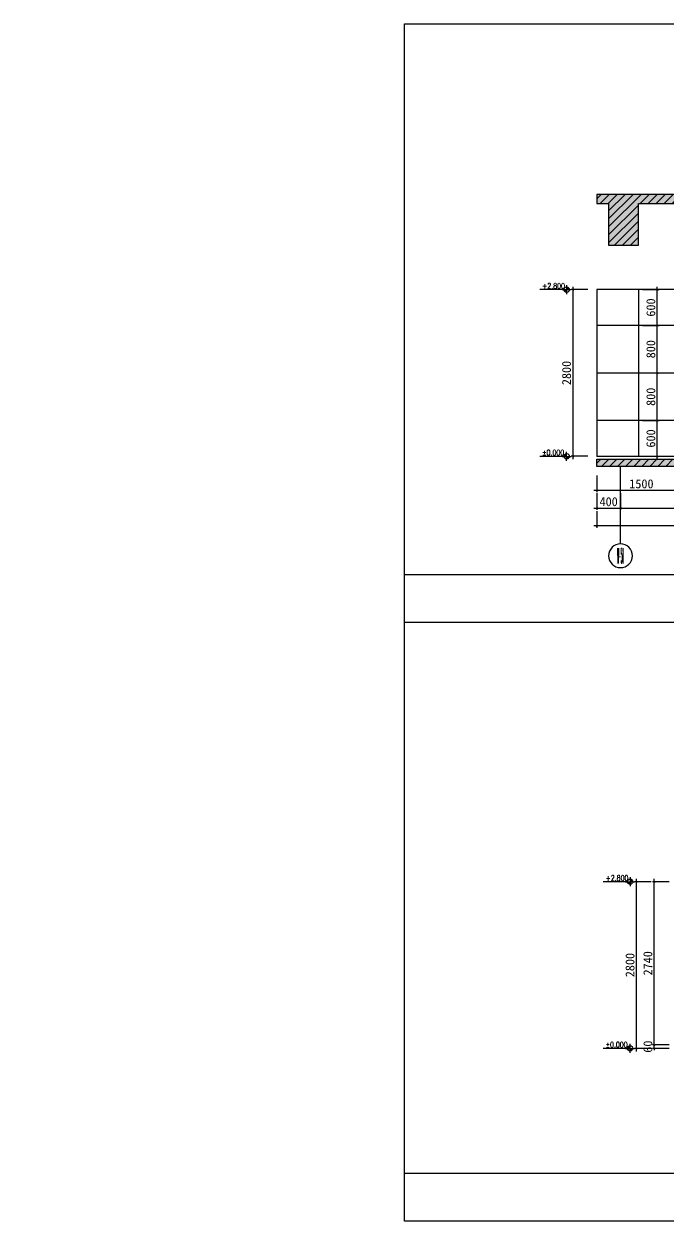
# Model space of a CAD drawing. Header units: millimetres. Extents: x 110215 to 630040, y -488650 to 141897.
# Drawn here: x 419666 to 430469, y 121786 to 141897 of the extents above; entities that cross this region are included whole.
import ezdxf
from ezdxf.enums import TextEntityAlignment as Align
from ezdxf.xclip import XClip

# ---------------------------------------------------------------- set-up
doc = ezdxf.new("R2010")
doc.units = ezdxf.units.MM
doc.header["$LTSCALE"] = 1000
doc.header["$XCLIPFRAME"] = 0
doc.layers.get('Defpoints').update_dxf_attribs({"color": 2})
for name, color, linetype in [('0-118标注', 2, 'Continuous'), ('0-140a立面通高转折线', 2, 'Continuous'), ('0-140c立面材料填充', 250, 'Continuous'), ('0-140立面图剖切线', 4, 'Continuous')]:
    doc.layers.add(name, color=color, linetype=linetype)
doc.styles.add('_TCH_AXIS', font='COMPLEX', dxfattribs={"bigfont": 'GBCBIG'})
doc.styles.add('COMPLEX', font='COMPLEX')
doc.styles.add('DIM_FONT', font='SIMPLEX', dxfattribs={"width": 0.7, "bigfont": 'GBCBIG'})
doc.styles.add('黑体', font='simhei.ttf')
doc.dimstyles.new('50', dxfattribs={"dimscale": 50, "dimtxt": 3, "dimasz": 0.6, "dimexe": 0.6, "dimexo": 0.6, "dimtad": 1, "dimdec": 0, "dimdsep": 46, "dimtxsty": '黑体', "dimblk1": 'ARCHTICK', "dimblk2": 'ARCHTICK', "dimsah": 1, "dimcen": 0, "dimdle": 1, "dimclrd": 251, "dimclre": 251, "dimclrt": 2, "dimadec": 0, "dimazin": 0, "dimtfac": 1, "dimtdec": 0, "dimtix": 1, "dimtmove": 2, "dimatfit": 3, "dimldrblk": 'DOT', "dimfxl": 0, "dimtolj": 1, "dimtzin": 0, "dimarcsym": 0})
pattern_1 = [(50, (309677.26, 30123.26), (182.18467, -15.939086), [19.05, -209.55]), (355, (309677.26, 30123.26), (-35.24342, 191.05685), [15.24, -167.64058]), (100.451445, (309692.44, 30121.93), (146.94125, 175.11775), [16.19001, -178.09024]), (46.1842, (309677.26, 30174.06), (271.07904, -42.04233), [28.575, -314.325]), (96.63556, (309699.85, 30170.55), (237.40413, 247.42612), [24.28502, -267.1356]), (351.18415, (309677.26, 30174.06), (237.40413, 247.42612), [22.85997, -251.45973]), (21, (309702.66, 30161.36), (151.61439, -102.2652), [19.05, -209.55]), (326, (309702.66, 30161.36), (61.80203, 184.18797), [15.24, -167.64]), (71.451445, (309715.3, 30152.83), (213.41642, 81.92277), [16.19001, -178.08994]), (37.5, (309677.257, 30123.256), (3.088603, 84.555039), [0, -165.608, 0, -170.18, 0, -168.275]), (7.5, (309677.26, 30123.26), (66.819663, 100.180575), [0, -97.028, 0, -161.798, 0, -64.135]), (327.5, (309620.615, 30123.256), (135.590595, -5.728744), [0, -63.5, 0, -198.12, 0, -262.89]), (317.5, (309595.21, 30123.26), (148.12918, 25.42649), [0, -82.55, 0, -131.572, 0, -186.69])]
pattern_2 = [(45, (309677.26, 30123.26), (-67.35192, 67.35192), [])]

# ---------------------------------------------------------------- blocks, each defined once
blk = doc.blocks.new('_ArchTick')
at = {"color": 0, "linetype": 'ByBlock', "const_width": 0.4}
blk.add_lwpolyline([(-0.5, -0.5), (0.5, 0.5)], dxfattribs=at)
blk = doc.blocks.new('*D1420')
at = {"color": 251, "lineweight": -2, "transparency": 16777216}
for p, q in [((547972, 134264), (547972, 133964)), ((590973, 134264), (590973, 133964)), ((547922, 133994), (591023, 133994))]:
    blk.add_line(p, q, dxfattribs=at)
at = {"layer": 'Defpoints', "color": 0, "transparency": 16777216}
for p in [(547972, 134294), (590973, 134294), (590973, 133994)]:
    blk.add_point(p, dxfattribs=at)
at = {"color": 251, "lineweight": -2, "transparency": 16777216, "xscale": 30, "yscale": 30, "zscale": 30, "rotation": 180}
blk.add_blockref('_ArchTick', (547972, 133994), dxfattribs=at)
at = {"color": 251, "lineweight": -2, "transparency": 16777216, "xscale": 30, "yscale": 30, "zscale": 30}
blk.add_blockref('_ArchTick', (590973, 133994), dxfattribs=at)
at = {"color": 2, "transparency": 16777216, "insert": (569472, 134101), "char_height": 150, "attachment_point": 5, "style": '黑体'}
blk.add_mtext('\\A1;43001', dxfattribs=at)
blk = doc.blocks.new('_DOT')
at = {"color": 0, "linetype": 'ByBlock'}
blk.add_line((-0.5, 0), (-1, 0), dxfattribs=at)
at = {"color": 0, "linetype": 'ByBlock', "const_width": 0.5}
blk.add_lwpolyline([(-0.25, 0, 1), (0.25, 0, 1)], format="xyb", close=True, dxfattribs=at)
blk = doc.blocks.new('*D336')
at = {"color": 251, "lineweight": -2, "transparency": 16777216}
for p, q in [((429288, 134313), (429288, 134033)), ((430788, 134313), (430788, 134033)), ((429238, 134063), (430838, 134063))]:
    blk.add_line(p, q, dxfattribs=at)
at = {"layer": 'Defpoints', "color": 0, "transparency": 16777216}
for p in [(429288, 134463), (430788, 134463), (430788, 134063)]:
    blk.add_point(p, dxfattribs=at)
at = {"color": 251, "lineweight": -2, "transparency": 16777216, "xscale": 30, "yscale": 30, "zscale": 30, "rotation": 180}
blk.add_blockref('_ArchTick', (429288, 134063), dxfattribs=at)
at = {"color": 251, "lineweight": -2, "transparency": 16777216, "xscale": 30, "yscale": 30, "zscale": 30}
blk.add_blockref('_ArchTick', (430788, 134063), dxfattribs=at)
at = {"color": 2, "transparency": 16777216, "insert": (430038, 134170), "char_height": 150, "attachment_point": 5, "style": '黑体'}
blk.add_mtext('\\A1;1500', dxfattribs=at)
blk = doc.blocks.new('*D351')
at = {"color": 251, "lineweight": -2, "transparency": 16777216}
for p, q in [((429288, 134013), (429288, 133733)), ((429688, 134013), (429688, 133733)), ((429238, 133763), (429738, 133763))]:
    blk.add_line(p, q, dxfattribs=at)
at = {"layer": 'Defpoints', "color": 0, "transparency": 16777216}
for p in [(429288, 134063), (429688, 134063), (429688, 133763)]:
    blk.add_point(p, dxfattribs=at)
at = {"color": 251, "lineweight": -2, "transparency": 16777216, "xscale": 30, "yscale": 30, "zscale": 30, "rotation": 180}
blk.add_blockref('_ArchTick', (429288, 133763), dxfattribs=at)
at = {"color": 251, "lineweight": -2, "transparency": 16777216, "xscale": 30, "yscale": 30, "zscale": 30}
blk.add_blockref('_ArchTick', (429688, 133763), dxfattribs=at)
at = {"color": 2, "transparency": 16777216, "insert": (429488, 133870), "char_height": 150, "attachment_point": 5, "style": '黑体'}
blk.add_mtext('\\A1;400', dxfattribs=at)
blk = doc.blocks.new('*D352')
at = {"color": 251, "lineweight": -2, "transparency": 16777216}
for p, q in [((429688, 134013), (429688, 133733)), ((433388, 134013), (433388, 133733)), ((429638, 133763), (433438, 133763))]:
    blk.add_line(p, q, dxfattribs=at)
at = {"layer": 'Defpoints', "color": 0, "transparency": 16777216}
for p in [(429688, 134063), (433388, 134063), (433388, 133763)]:
    blk.add_point(p, dxfattribs=at)
at = {"color": 251, "lineweight": -2, "transparency": 16777216, "xscale": 30, "yscale": 30, "zscale": 30, "rotation": 180}
blk.add_blockref('_ArchTick', (429688, 133763), dxfattribs=at)
at = {"color": 251, "lineweight": -2, "transparency": 16777216, "xscale": 30, "yscale": 30, "zscale": 30}
blk.add_blockref('_ArchTick', (433388, 133763), dxfattribs=at)
at = {"color": 2, "transparency": 16777216, "insert": (431538, 133870), "char_height": 150, "attachment_point": 5, "style": '黑体'}
blk.add_mtext('\\A1;3700', dxfattribs=at)
blk = doc.blocks.new('*D358')
at = {"color": 251, "lineweight": -2, "transparency": 16777216}
for p, q in [((429288, 133713), (429288, 133433)), ((449818, 133713), (449818, 133433)), ((449868, 133463), (429238, 133463))]:
    blk.add_line(p, q, dxfattribs=at)
at = {"layer": 'Defpoints', "color": 0, "transparency": 16777216}
for p in [(429288, 133763), (449818, 133763), (429288, 133463)]:
    blk.add_point(p, dxfattribs=at)
at = {"color": 251, "lineweight": -2, "transparency": 16777216, "xscale": 30, "yscale": 30, "zscale": 30, "rotation": 180}
blk.add_blockref('_ArchTick', (429288, 133463), dxfattribs=at)
at = {"color": 251, "lineweight": -2, "transparency": 16777216, "xscale": 30, "yscale": 30, "zscale": 30}
blk.add_blockref('_ArchTick', (449818, 133463), dxfattribs=at)
at = {"color": 2, "transparency": 16777216, "insert": (439553, 133570), "char_height": 150, "attachment_point": 5, "style": '黑体'}
blk.add_mtext('\\A1;20530', dxfattribs=at)
blk = doc.blocks.new('_AXISO')
blk.add_circle((0, 0), 0.5)
at = {"style": 'COMPLEX', "width": 1.041667}
blk.add_attdef('A', text='', height=0.56, dxfattribs=at).set_placement((-0.25, -0.28), (0.25, -0.28), align=Align.FIT)
blk = doc.blocks.new('*D359')
at = {"color": 251, "lineweight": -2, "transparency": 16777216}
for p, q in [((429138, 137433), (428858, 137433)), ((428888, 137483), (428888, 134583)), ((429138, 134633), (428858, 134633))]:
    blk.add_line(p, q, dxfattribs=at)
at = {"layer": 'Defpoints', "color": 0, "transparency": 16777216}
for p in [(429288, 137433), (428888, 134633), (429288, 134633)]:
    blk.add_point(p, dxfattribs=at)
at = {"color": 251, "lineweight": -2, "transparency": 16777216, "xscale": 30, "yscale": 30, "zscale": 30}
for p, rotation in [((428888, 137433), 90), ((428888, 134633), 270)]:
    blk.add_blockref('_ArchTick', p, dxfattribs=dict(at, rotation=rotation))
at = {"color": 2, "transparency": 16777216, "insert": (428781, 136033), "char_height": 150, "attachment_point": 5, "rotation": 90, "style": '黑体'}
blk.add_mtext('\\A1;2800', dxfattribs=at)
blk = doc.blocks.new('*D360')
at = {"color": 251, "lineweight": -2, "transparency": 16777216}
for p, q in [((430054, 135233), (430334, 135233)), ((430304, 134583), (430304, 135283)), ((430054, 134633), (430334, 134633))]:
    blk.add_line(p, q, dxfattribs=at)
at = {"layer": 'Defpoints', "color": 0, "transparency": 16777216}
for p in [(429988, 135233), (430304, 135233), (429988, 134633)]:
    blk.add_point(p, dxfattribs=at)
at = {"color": 251, "lineweight": -2, "transparency": 16777216, "xscale": 30, "yscale": 30, "zscale": 30}
for p, rotation in [((430304, 135233), 90), ((430304, 134633), 270)]:
    blk.add_blockref('_ArchTick', p, dxfattribs=dict(at, rotation=rotation))
at = {"color": 2, "transparency": 16777216, "insert": (430197, 134933), "char_height": 150, "attachment_point": 5, "rotation": 90, "style": '黑体'}
blk.add_mtext('\\A1;600', dxfattribs=at)
blk = doc.blocks.new('*D361')
at = {"color": 251, "lineweight": -2, "transparency": 16777216}
for p, q in [((430054, 136033), (430334, 136033)), ((430304, 135183), (430304, 136083)), ((430054, 135233), (430334, 135233))]:
    blk.add_line(p, q, dxfattribs=at)
at = {"layer": 'Defpoints', "color": 0, "transparency": 16777216}
for p in [(429988, 136033), (430304, 136033), (429988, 135233)]:
    blk.add_point(p, dxfattribs=at)
at = {"color": 251, "lineweight": -2, "transparency": 16777216, "xscale": 30, "yscale": 30, "zscale": 30}
for p, rotation in [((430304, 136033), 90), ((430304, 135233), 270)]:
    blk.add_blockref('_ArchTick', p, dxfattribs=dict(at, rotation=rotation))
at = {"color": 2, "transparency": 16777216, "insert": (430197, 135633), "char_height": 150, "attachment_point": 5, "rotation": 90, "style": '黑体'}
blk.add_mtext('\\A1;800', dxfattribs=at)
blk = doc.blocks.new('*D362')
at = {"color": 251, "lineweight": -2, "transparency": 16777216}
for p, q in [((430054, 136833), (430334, 136833)), ((430304, 135983), (430304, 136883)), ((430054, 136033), (430334, 136033))]:
    blk.add_line(p, q, dxfattribs=at)
at = {"layer": 'Defpoints', "color": 0, "transparency": 16777216}
for p in [(429988, 136833), (430304, 136833), (429988, 136033)]:
    blk.add_point(p, dxfattribs=at)
at = {"color": 251, "lineweight": -2, "transparency": 16777216, "xscale": 30, "yscale": 30, "zscale": 30}
for p, rotation in [((430304, 136833), 90), ((430304, 136033), 270)]:
    blk.add_blockref('_ArchTick', p, dxfattribs=dict(at, rotation=rotation))
at = {"color": 2, "transparency": 16777216, "insert": (430197, 136433), "char_height": 150, "attachment_point": 5, "rotation": 90, "style": '黑体'}
blk.add_mtext('\\A1;800', dxfattribs=at)
blk = doc.blocks.new('*D363')
at = {"color": 251, "lineweight": -2, "transparency": 16777216}
for p, q in [((430054, 137433), (430334, 137433)), ((430304, 136783), (430304, 137483)), ((430054, 136833), (430334, 136833))]:
    blk.add_line(p, q, dxfattribs=at)
at = {"layer": 'Defpoints', "color": 0, "transparency": 16777216}
for p in [(429988, 137433), (430304, 137433), (429988, 136833)]:
    blk.add_point(p, dxfattribs=at)
at = {"color": 251, "lineweight": -2, "transparency": 16777216, "xscale": 30, "yscale": 30, "zscale": 30}
for p, rotation in [((430304, 137433), 90), ((430304, 136833), 270)]:
    blk.add_blockref('_ArchTick', p, dxfattribs=dict(at, rotation=rotation))
at = {"color": 2, "transparency": 16777216, "insert": (430197, 137133), "char_height": 150, "attachment_point": 5, "rotation": 90, "style": '黑体'}
blk.add_mtext('\\A1;600', dxfattribs=at)
blk = doc.blocks.new('*D382')
at = {"color": 251, "lineweight": -2, "transparency": 16777216}
for p, q in [((430504, 124746), (430224, 124746)), ((430254, 124746), (430254, 124776)), ((430254, 124686), (430254, 124746)), ((430504, 124686), (430224, 124686)), ((430254, 124686), (430254, 124656))]:
    blk.add_line(p, q, dxfattribs=at)
at = {"layer": 'Defpoints', "color": 0, "transparency": 16777216}
for p in [(430254, 124746), (430654, 124746), (430654, 124686)]:
    blk.add_point(p, dxfattribs=at)
at = {"color": 251, "lineweight": -2, "transparency": 16777216, "xscale": 30, "yscale": 30, "zscale": 30}
for p, rotation in [((430254, 124746), 270), ((430254, 124686), 90)]:
    blk.add_blockref('_ArchTick', p, dxfattribs=dict(at, rotation=rotation))
at = {"color": 2, "transparency": 16777216, "insert": (430147, 124716), "char_height": 150, "attachment_point": 5, "rotation": 90, "style": '黑体'}
blk.add_mtext('\\A1;60', dxfattribs=at)
blk = doc.blocks.new('*D383')
at = {"color": 251, "lineweight": -2, "transparency": 16777216}
for p, q in [((430254, 124696), (430254, 127536)), ((430504, 127486), (430224, 127486)), ((430504, 124746), (430224, 124746))]:
    blk.add_line(p, q, dxfattribs=at)
at = {"layer": 'Defpoints', "color": 0, "transparency": 16777216}
for p in [(430254, 127486), (430654, 127486), (430654, 124746)]:
    blk.add_point(p, dxfattribs=at)
at = {"color": 251, "lineweight": -2, "transparency": 16777216, "xscale": 30, "yscale": 30, "zscale": 30}
for p, rotation in [((430254, 127486), 90), ((430254, 124746), 270)]:
    blk.add_blockref('_ArchTick', p, dxfattribs=dict(at, rotation=rotation))
at = {"color": 2, "transparency": 16777216, "insert": (430147, 126116), "char_height": 150, "attachment_point": 5, "rotation": 90, "style": '黑体'}
blk.add_mtext('\\A1;2740', dxfattribs=at)
blk = doc.blocks.new('*D384')
at = {"color": 251, "lineweight": -2, "transparency": 16777216}
for p, q in [((429954, 124636), (429954, 127536)), ((430204, 127486), (429924, 127486)), ((430204, 124686), (429924, 124686))]:
    blk.add_line(p, q, dxfattribs=at)
at = {"layer": 'Defpoints', "color": 0, "transparency": 16777216}
for p in [(429954, 127486), (430254, 127486), (430254, 124686)]:
    blk.add_point(p, dxfattribs=at)
at = {"color": 251, "lineweight": -2, "transparency": 16777216, "xscale": 30, "yscale": 30, "zscale": 30}
for p, rotation in [((429954, 127486), 90), ((429954, 124686), 270)]:
    blk.add_blockref('_ArchTick', p, dxfattribs=dict(at, rotation=rotation))
at = {"color": 2, "transparency": 16777216, "insert": (429847, 126086), "char_height": 150, "attachment_point": 5, "rotation": 90, "style": '黑体'}
blk.add_mtext('\\A1;2800', dxfattribs=at)
blk = doc.blocks.new('*U702')
at = {"extrusion": (0, 0, -1)}
for points in [[(0, 0), (1.5, 0, 0.414214), (0, 1.5)], [(0, 0), (-1.5, 0, 0.414214), (0, -1.5)]]:
    blk.add_hatch(color=256, dxfattribs=at).paths.add_polyline_path(points)
for p, q in [((-2.25, 0), (-15.09, 0)), ((-2.52, 0), (2.52, 0)), ((0, -2.52), (0, 2.52))]:
    blk.add_line(p, q)
blk.add_circle((0, 0), 1.5)
at = {"style": 'DIM_FONT', "width": 0.7, "flags": 8}
blk.add_attdef('%%P0.000', (-13.68, -0.59), '', height=3, dxfattribs=at)
blk = doc.blocks.new('*U703')
at = {"extrusion": (0, 0, -1)}
for points in [[(0, 0), (1.5, 0, -0.414214), (0, -1.5)], [(0, 0), (-1.5, 0, -0.414214), (0, 1.5)]]:
    blk.add_hatch(color=256, dxfattribs=at).paths.add_polyline_path(points)
for p, q in [((-2.25, 0), (-15.09, 0)), ((-2.52, 0), (2.52, 0)), ((0, 2.52), (0, -2.52))]:
    blk.add_line(p, q)
blk.add_circle((0, 0), 1.5)
at = {"style": 'DIM_FONT', "width": 0.7, "flags": 8}
blk.add_attdef('%%P0.000', (-13.68, 0.59), '', height=3, dxfattribs=at)
blk = doc.blocks.new('dsfsdfs')
h = blk.add_hatch()
h.set_pattern_fill('ANSI31', color=250, scale=30)
h.set_pattern_definition(pattern_2)
h.paths.add_polyline_path([(577036.8, 138713.7), (577036.8, 139413.7), (580885, 139413.7), (580885, 138713.7), (581485, 138713.7), (581485, 139413.7), (584532.4, 139413.7), (584532.4, 138713.7), (585143.4, 138713.7), (585143.4, 139413.7), (587655.8, 139413.7), (587655.8, 138713.7), (588277.5, 138713.7), (588277.5, 139413.7), (590972.5, 139413.7), (590972.5, 139563.7), (547971.5, 139563.7), (547971.5, 138713.7), (548572.1, 138713.7), (548572.1, 139413.7), (550714.8, 139413.7), (550714.8, 138713.7), (551214.8, 138713.7), (551214.8, 139413.7), (553514.8, 139413.7), (553514.8, 138713.7), (554014.8, 138713.7), (554014.8, 139413.7), (556150.1, 139413.7), (556150.1, 138713.7), (556750.2, 138713.7), (556750.2, 139413.7), (556809.7, 139413.7), (556809.7, 138713.7), (557211.6, 138713.7), (557211.6, 139413.7), (560135.5, 139413.7), (560135.5, 138713.7), (560735.5, 138713.7), (560735.5, 139413.7), (563085.4, 139413.7), (563085.4, 138713.7), (563585.4, 138713.7), (563585.4, 139413.7), (566385, 139413.7), (566385, 138713.7), (566985, 138713.7), (566985, 139413.7), (569879.2, 139413.7), (569879.2, 138713.7), (570482.1, 138713.7), (570482.1, 139413.7), (572334.9, 139413.7), (572334.9, 138713.7), (572935.3, 138713.7), (572935.3, 139413.7), (576436.8, 139413.7), (576436.8, 138713.7)])
h = blk.add_hatch()
h.set_pattern_fill('ANSI31', color=250, scale=30)
h.set_pattern_definition(pattern_2)
h.paths.add_polyline_path([(547971.5, 134993.7), (547971.5, 135113.7), (590266.5, 135113.7), (590266.5, 134993.7)])
at = {"layer": '0-140c立面材料填充'}
h = blk.add_hatch(dxfattribs=at)
h.set_pattern_fill('AR-CONC', color=256)
h.set_pattern_definition(pattern_1)
h.paths.add_polyline_path([(556750.2, 139413.7), (556809.7, 139413.7), (556809.7, 138713.7), (557211.6, 138713.7), (557211.6, 139413.7), (560135.5, 139413.7), (560135.5, 138713.7), (560735.5, 138713.7), (560735.5, 139413.7), (563085.4, 139413.7), (563085.4, 138713.7), (563585.4, 138713.7), (563585.4, 139413.7), (566385, 139413.7), (566385, 138713.7), (566985, 138713.7), (566985, 139413.7), (569879.2, 139413.7), (569879.2, 138713.7), (570482.1, 138713.7), (570482.1, 139413.7), (572334.9, 139413.7), (572334.9, 138713.7), (572935.3, 138713.7), (572935.3, 139413.7), (576436.8, 139413.7), (576436.8, 138713.7), (577036.8, 138713.7), (577036.8, 139413.7), (580885, 139413.7), (580885, 138713.7), (581485, 138713.7), (581485, 139413.7), (584532.4, 139413.7), (584532.4, 138713.7), (585143.4, 138713.7), (585143.4, 139413.7), (587655.8, 139413.7), (587655.8, 138713.7), (588277.5, 138713.7), (588277.5, 139413.7), (590972.5, 139413.7), (590972.5, 139563.7), (547971.5, 139563.7), (547971.5, 138713.7), (548572.1, 138713.7), (548572.1, 139413.7), (550714.8, 139413.7), (550714.8, 138713.7), (551214.8, 138713.7), (551214.8, 139413.7), (553514.8, 139413.7), (553514.8, 138713.7), (554014.8, 138713.7), (554014.8, 139413.7), (556150.1, 139413.7), (556150.1, 138713.7), (556750.2, 138713.7)])
h = blk.add_hatch(dxfattribs=at)
h.set_pattern_fill('AR-CONC', color=256)
h.set_pattern_definition(pattern_1)
h.paths.add_polyline_path([(547971.5, 134993.7), (547971.5, 135113.7), (590972.5, 135113.7), (590972.5, 134993.7)])
for p, q in [((547971.5, 135113.7), (590972.5, 135113.7)), ((547971.5, 134993.7), (590972.5, 134993.7))]:
    blk.add_line(p, q)
for points in [[(590972.5, 139413.7), (588277.5, 139413.7), (588277.5, 138713.7), (587655.8, 138713.7), (587655.8, 139413.7), (585143.4, 139413.7), (585143.4, 138713.7), (584532.4, 138713.7), (584532.4, 139413.7), (581485, 139413.7), (581485, 138713.7), (580885, 138713.7), (580885, 139413.7), (577036.8, 139413.7), (577036.8, 138713.7), (576436.8, 138713.7), (576436.8, 139413.7), (572935.3, 139413.7)], [(547971.5, 139563.7), (590972.5, 139563.7), (590972.5, 139413.7)]]:
    blk.add_lwpolyline(points)
blk.add_lwpolyline([(547971.5, 135113.7), (590972.5, 135113.7), (590972.5, 134993.7), (547971.5, 134993.7)], close=True)
at = {"layer": '0-140立面图剖切线'}
for p, q in [((547971.5, 137963.7), (590972.5, 137963.7)), ((547971.5, 135163.7), (590972.5, 135163.7))]:
    blk.add_line(p, q, dxfattribs=at)
dim = blk.add_linear_dim(base=(590972.5, 133993.7), p1=(547971.5, 134293.7), p2=(590972.5, 134293.7), angle=180, dimstyle='50', override={"dimfxl": 10, "dimarcsym": 1})
dim.commit()
dim.dimension.update_dxf_attribs({"geometry": '*D1420', "text_midpoint": (569472, 134100.8)})

msp = doc.modelspace()

# ---------------------------------------------------------------- hatches: boundary and pattern name
h = msp.add_hatch()
h.set_pattern_fill('ANSI31', color=250, scale=30)
h.set_pattern_definition([(45, (-168514.02, 9524.53), (-67.351921, 67.351921), [])])
h.paths.add_polyline_path([(429287.8, 139032.7), (429287.8, 138882.7), (429487.9, 138882.7), (429487.9, 138182.7), (429987.9, 138182.7), (429987.9, 138882.7), (431197.8, 138882.7), (431197.8, 138182.7), (431487.6, 138182.7), (431487.6, 138882.7), (434137.7, 138882.7), (434137.7, 138182.7), (434737.7, 138182.7), (434737.7, 138882.7), (438237.6, 138882.7), (438237.6, 138182.7), (438837.6, 138182.7), (438837.6, 138882.7), (442604.6, 138882.7), (442604.6, 138182.7), (443204.3, 138182.7), (443204.3, 138882.7), (449817.8, 138882.7), (449817.8, 139032.7)])
h.paths.add_polyline_path([(429287.8, 134582.7), (449817.8, 134582.7), (449817.8, 134462.7), (429287.8, 134462.7)])
at = {"layer": '0-140c立面材料填充'}
h = msp.add_hatch(dxfattribs=at)
h.set_pattern_fill('AR-CONC', color=256)
h.set_pattern_definition([(50, (-168514.02, 9524.53), (182.18467, -15.939086), [19.05, -209.55]), (355, (-168514.02, 9524.53), (-35.24342, 191.056845), [15.24, -167.640584]), (100.451445, (-168498.84, 9523.2), (146.941247, 175.11775), [16.19001, -178.090245]), (46.1842, (-168514.02, 9575.33), (271.07904, -42.04233), [28.575, -314.325]), (96.63556, (-168491.43, 9571.83), (237.40413, 247.42612), [24.28502, -267.13561]), (351.18415, (-168514.02, 9575.33), (237.40413, 247.42612), [22.85997, -251.45973]), (21, (-168488.62, 9562.63), (151.61439, -102.265198), [19.05, -209.55]), (326, (-168488.62, 9562.63), (61.80203, 184.187966), [15.24, -167.64]), (71.451445, (-168475.99, 9554.11), (213.41642, 81.92277), [16.19001, -178.08994]), (37.5, (-168514.02, 9524.53), (3.088603, 84.555039), [0, -165.608, 0, -170.18, 0, -168.275]), (7.5, (-168514.02, 9524.53), (66.819663, 100.180575), [0, -97.028, 0, -161.798, 0, -64.135]), (327.5, (-168570.66, 9524.53), (135.590595, -5.728744), [0, -63.5, 0, -198.12, 0, -262.89]), (317.5, (-168596.06, 9524.53), (148.129181, 25.42649), [0, -82.55, 0, -131.572, 0, -186.69])])
h.paths.add_polyline_path([(429287.8, 139032.7), (429287.8, 138882.7), (429487.9, 138882.7), (429487.9, 138182.7), (429987.9, 138182.7), (429987.9, 138882.7), (431197.8, 138882.7), (431197.8, 138182.7), (431487.6, 138182.7), (431487.6, 138882.7), (434137.7, 138882.7), (434137.7, 138182.7), (434737.7, 138182.7), (434737.7, 138882.7), (438237.6, 138882.7), (438237.6, 138182.7), (438837.6, 138182.7), (438837.6, 138882.7), (442604.6, 138882.7), (442604.6, 138182.7), (443204.3, 138182.7), (443204.3, 138882.7), (449817.8, 138882.7), (449817.8, 139032.7)])
h.paths.add_polyline_path([(429287.8, 134582.7), (449817.8, 134582.7), (449817.8, 134462.7), (429287.8, 134462.7)])

# ---------------------------------------------------------------- linework, layer by layer
for p, q in [((451605.6, 132641.2), (426060.2, 132641.2)), ((451605.6, 131841.2), (426060.2, 131841.2)), ((451605.6, 122585.6), (426060.2, 122585.6))]:
    msp.add_line(p, q)
for points in [[(426060.2, 141896.8), (451605.6, 141896.8), (451605.6, 121785.6), (426060.2, 121785.6)], [(429287.8, 134582.7), (449817.8, 134582.7), (449817.8, 134462.7), (429287.8, 134462.7)]]:
    msp.add_lwpolyline(points, close=True)
for points in [[(429287.8, 139032.7), (429287.8, 138882.7), (429487.9, 138882.7), (429487.9, 138182.7), (429987.9, 138182.7), (429987.9, 138882.7), (431197.8, 138882.7)], [(449817.8, 139032.7), (429287.8, 139032.7)]]:
    msp.add_lwpolyline(points)
at = {"layer": '0-118标注'}
msp.add_line((429687.8, 133162.7, 13.8), (429687.8, 134462.7), dxfattribs=at)
at = {"layer": '0-140a立面通高转折线'}
msp.add_line((429287.8, 137432.7), (429287.8, 134632.7), dxfattribs=at)
at = {"layer": '0-140c立面材料填充', "color": 251}
for p, q in [((429987.6, 137432.7), (429987.6, 134632.7)), ((430887.8, 136832.7), (429287.8, 136832.7)), ((430887.8, 136032.7), (429287.8, 136032.7)), ((430887.8, 135232.7), (429287.8, 135232.7))]:
    msp.add_line(p, q, dxfattribs=at)
at = {"layer": '0-140立面图剖切线'}
for p, q in [((449817.8, 137432.7), (429287.8, 137432.7)), ((449817.8, 134632.7), (429287.8, 134632.7))]:
    msp.add_line(p, q, dxfattribs=at)

# ---------------------------------------------------------------- block references
ref = msp.add_blockref('dsfsdfs', (-156081.4, -531))
XClip(ref).set_block_clipping_path([(545436.5423023731, 133172.2257978958), (570460.2418074012, 142427.7972264673)])
at = {"layer": '0-118标注'}
ref = msp.add_blockref('*U703', (428782.2, 137432.7), dxfattribs=dict(at, xscale=30, yscale=30, zscale=30))
ref.add_attrib('%%P0.000', '+2.800', (428371.7, 137450.4), dxfattribs={"layer": '0', "color": 7, "height": 90, "style": 'DIM_FONT', "width": 0.7, "flags": 8})
ref = msp.add_blockref('*U702', (428782.2, 134632.7), dxfattribs=dict(at, xscale=30, yscale=30, zscale=30))
ref.add_attrib('%%P0.000', '±0.000', (428371.7, 134650.4), dxfattribs={"layer": '0', "color": 7, "height": 90, "style": 'DIM_FONT', "width": 0.7, "flags": 8})
ref = msp.add_blockref('_AXISO', (429687.8, 132962.7, 13.8), dxfattribs=dict(at, xscale=-400, yscale=400, zscale=400))
ref.add_attrib('A', 'W-51', dxfattribs={"layer": '0', "height": 257.36, "style": '_TCH_AXIS', "width": 0.113924}).set_placement((429632.7, 132834, 13.8), (429743, 132834, 13.8), align=Align.FIT)
ref = msp.add_blockref('*U703', (429848.1, 127486.1), dxfattribs=dict(at, xscale=30, yscale=30, zscale=30))
ref.add_attrib('%%P0.000', '+2.800', (429437.6, 127503.8), dxfattribs={"layer": '0', "color": 7, "height": 90, "style": 'DIM_FONT', "width": 0.7, "flags": 8})
ref = msp.add_blockref('*U702', (429848.1, 124686.1), dxfattribs=dict(at, xscale=30, yscale=30, zscale=30))
ref.add_attrib('%%P0.000', '±0.000', (429437.6, 124703.8), dxfattribs={"layer": '0', "color": 7, "height": 90, "style": 'DIM_FONT', "width": 0.7, "flags": 8})

# ---------------------------------------------------------------- dimensions: what is measured, and where the dimension line sits
for base, p1, p2, picture, middle in [((428887.8, 134632.7), (429287.8, 137432.7), (429287.8, 134632.7), '*D359', (428780.7, 136032.7)), ((430304.2, 137432.7), (429987.6, 136832.7), (429987.6, 137432.7), '*D363', (430197.1, 137132.7)), ((430304.2, 136832.7), (429987.6, 136032.7), (429987.6, 136832.7), '*D362', (430197.1, 136432.7)), ((430304.2, 136032.7), (429987.6, 135232.7), (429987.6, 136032.7), '*D361', (430197.1, 135632.7)), ((430304.2, 135232.7), (429987.6, 134632.7), (429987.6, 135232.7), '*D360', (430197.1, 134932.7)), ((429953.7, 127486.1), (430253.7, 124686.1), (430253.7, 127486.1), '*D384', (429846.6, 126086.1)), ((430253.7, 127486.1), (430654.4, 124746.1), (430653.7, 127486.1), '*D383', (430146.6, 126116.1)), ((430253.7, 124746.1), (430653.7, 124686.1), (430654.4, 124746.1), '*D382', (430146.6, 124716.1))]:
    dim = msp.add_linear_dim(base=base, p1=p1, p2=p2, angle=90, dimstyle='50', override={"dimfxl": 5, "dimarcsym": 1})
    dim.commit()
    dim.dimension.update_dxf_attribs({"geometry": picture, "text_midpoint": middle})
for base, p1, p2, picture, middle in [((430787.6, 134062.7), (429287.8, 134462.7), (430787.6, 134462.7), '*D336', (430037.7, 134169.8)), ((429687.8, 133762.7), (429287.8, 134062.7), (429687.8, 134062.7), '*D351', (429487.8, 133869.8)), ((433387.8, 133762.7), (429687.8, 134062.7), (433387.8, 134062.7), '*D352', (431537.8, 133869.8)), ((429287.8, 133462.7), (449817.8, 133762.7), (429287.8, 133762.7), '*D358', (439552.8, 133569.8))]:
    dim = msp.add_linear_dim(base=base, p1=p1, p2=p2, dimstyle='50', override={"dimfxl": 5, "dimarcsym": 1})
    dim.commit()
    dim.dimension.update_dxf_attribs({"geometry": picture, "text_midpoint": middle})

doc.saveas('drawing.dxf')
